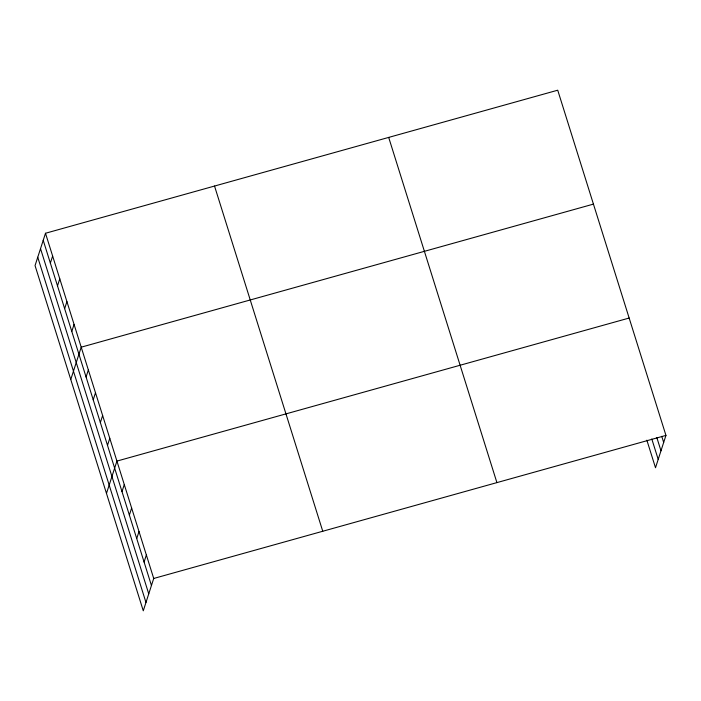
<?xml version="1.0" encoding="UTF-8"?>
<svg xmlns="http://www.w3.org/2000/svg" width="701" height="701" viewBox="0 0 701 701"><rect width="100%" height="100%" fill="white"/><g stroke="black" fill="none" stroke-linecap="round" stroke-linejoin="round"><path stroke-width="1.05" d="M45.495 233.258L35.05 265.6L143.276 610.799L153.721 578.465L45.495 233.258L557.724 90.201L665.95 435.4L655.505 467.742L646.865 440.184M50.358 263.094L52.636 256.04M57.5 285.877L59.778 278.832M64.65 308.659L66.919 301.614M71.791 331.442L74.069 324.397M70.766 379.513L81.211 347.179L593.44 204.114M86.074 377.007L88.352 369.962M93.215 399.798L95.494 392.744M100.357 422.58L102.635 415.527M107.498 445.363L109.777 438.309M106.473 493.434L116.918 461.092L629.156 318.035M122 491.62L124.279 484.566M129.361 515.095L131.639 508.041M136.721 538.57L139 531.516M144.082 562.036L146.36 554.99M153.721 578.465L665.95 435.4M661.753 436.329L663.672 442.454M656.819 437.529L660.982 450.796M651.799 438.984L658.204 459.392M388.687 137.414L496.913 482.612M214.532 186.054L322.758 531.253M43.217 240.312L151.442 585.51M40.527 248.653L148.743 593.861M37.749 257.249L145.966 602.457"/></g></svg>
